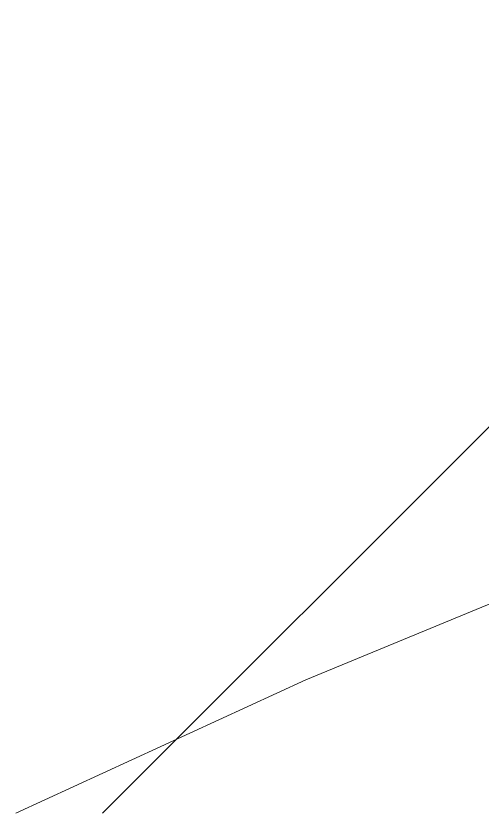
# Model space of a CAD drawing. Header units: millimetres. Extents: x -177800 to -26107, y -132450 to -18386.
# Drawn here: x -164788.589 to -164787.42, y -125474.373 to -125472.373 of the extents above; entities that cross this region are included whole.
import ezdxf

# ---------------------------------------------------------------- set-up
doc = ezdxf.new("R2010")
doc.units = ezdxf.units.MM
doc.layers.add('0-1', color=7, linetype='Continuous', lineweight=5)
doc.layers.add('A-_GENM----_M', color=6, linetype='Continuous', lineweight=9, true_color=0xff00ff)

# ---------------------------------------------------------------- blocks, each defined once
blk = doc.blocks.new('IDA - Toilet Partition - Corner - 950Lx700Width-4428229-BLK 2 UPPER ROOF PLAN')
at = {"layer": 'A-_GENM----_M'}
blk.add_line((882, -1802), (880, -1800), dxfattribs=at)
at = {"layer": 'A-_GENM----_M', "flags": 128}
blk.add_lwpolyline([(881.0857, -1800), (881.3608, -1800.7512), (881.6657, -1801.4907), (881.9999, -1802.2175)], dxfattribs=at)
blk = doc.blocks.new('IDA - Toilet Partition - Corner - 950Lx700Width-4428232-BLK 2 UPPER ROOF PLAN')
at = {"layer": 'A-_GENM----_M', "flags": 128}
blk.add_lwpolyline([(-18.9143, -1800), (-18.6392, -1800.7512), (-18.3343, -1801.4907), (-18.0001, -1802.2175)], dxfattribs=at)
blk = doc.blocks.new('1599_DB_A_BLK3_1STGD_R21_rvt-1-BLK 2 UPPER ROOF PLAN')
at = {"layer": 'A-_GENM----_M', "rotation": 269.9999999999992}
for name, p in [('IDA - Toilet Partition - Corner - 950Lx700Width-4428229-BLK 2 UPPER ROOF PLAN', (-162986.3719, -124592.3735)), ('IDA - Toilet Partition - Corner - 950Lx700Width-4428232-BLK 2 UPPER ROOF PLAN', (-162986.3719, -125492.3735))]:
    blk.add_blockref(name, p, dxfattribs=at)

msp = doc.modelspace()

# ---------------------------------------------------------------- block references
at = {"layer": '0-1'}
msp.add_blockref('1599_DB_A_BLK3_1STGD_R21_rvt-1-BLK 2 UPPER ROOF PLAN', (0, 0), dxfattribs=at)

doc.saveas('drawing.dxf')
